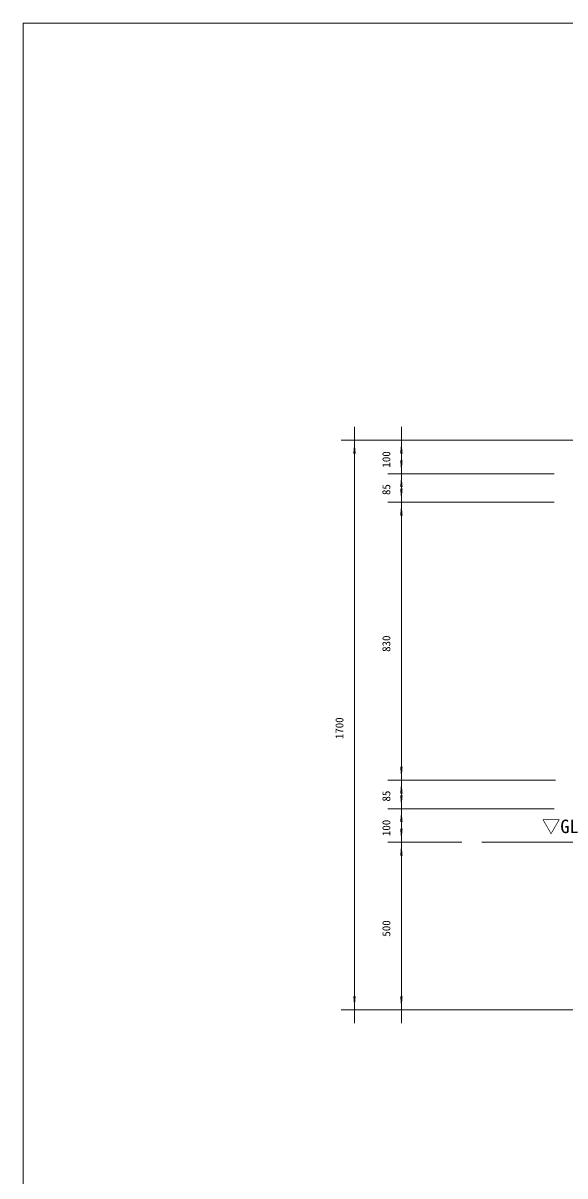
# Model space of a CAD drawing. Units: millimetres, scale not verified. Extents: x -3900 to 3900, y -2750 to 2750.
# Drawn here: x -3900 to -2283, y -691 to 2750 of the extents above; entities that cross this region are included whole.
import ezdxf
from ezdxf.enums import TextEntityAlignment as Align

# ---------------------------------------------------------------- set-up
doc = ezdxf.new("R2010")
doc.units = ezdxf.units.MM
doc.header["$LTSCALE"] = 20
doc.layers.add('0-1_IMPORTED', color=30, linetype='Continuous', lineweight=18)
doc.styles.add('ＭＳ ゴシック', font='')
doc.styles.get('ＭＳ ゴシック').set_extended_font_data('MS Gothic')

msp = doc.modelspace()

# ---------------------------------------------------------------- linework, layer by layer
at = {"layer": '0-1_IMPORTED', "color": 1}
for p, q in [((-2911, 1544.92), (-2911, 1504.92)), ((-2771, 1504.92), (-2771, 1544.92)), ((-1946, 1504.92), (-2951, 1504.92)), ((-2911, 1504.92), (-2911, -195.08)), ((-1946, 1504.92), (-2811, 1504.92)), ((-2771, 1404.92), (-2771, 1504.92)), ((-2771, 1404.92), (-2771, 1444.92)), ((-2315, 1404.92), (-2811, 1404.92)), ((-2315, 1404.92), (-2811, 1404.92)), ((-2771, 1319.92), (-2771, 1404.92)), ((-2771, 1364.92), (-2771, 1404.92)), ((-2771, 1319.92), (-2771, 1359.92)), ((-2315, 1319.92), (-2811, 1319.92)), ((-2315, 1319.92), (-2811, 1319.92)), ((-2771, 489.92), (-2771, 1319.92)), ((-2771, 1279.92), (-2771, 1319.92)), ((-2771, 489.92), (-2771, 529.92)), ((-2311, 489.92), (-2811, 489.92)), ((-2311, 489.92), (-2811, 489.92)), ((-2771, 404.92), (-2771, 489.92)), ((-2771, 449.92), (-2771, 489.92)), ((-2771, 404.92), (-2771, 444.92)), ((-2315, 404.92), (-2811, 404.92)), ((-2315, 404.92), (-2811, 404.92)), ((-2771, 304.92), (-2771, 404.92)), ((-2771, 364.92), (-2771, 404.92)), ((-2771, 304.92), (-2771, 344.92)), ((-2591, 304.92), (-2811, 304.92)), ((-2591, 304.92), (-2811, 304.92)), ((-2771, -195.08), (-2771, 304.92)), ((-2771, 264.92), (-2771, 304.92)), ((-2166, -195.08), (-2951, -195.08)), ((-2911, -195.08), (-2911, -235.08)), ((-2166, -195.08), (-2811, -195.08)), ((-2771, -235.08), (-2771, -195.08))]:
    msp.add_line(p, q, dxfattribs=at)
at = {"layer": '0-1_IMPORTED'}
msp.add_line((369.5, 304.92), (-2531, 304.92), dxfattribs=at)
msp.add_lwpolyline([(-3900, 2750), (3900, 2750), (3900, -2750), (-3900, -2750)], close=True, dxfattribs=at)
at = {"layer": '0-1_IMPORTED', "color": 1}
for points in [[(-2911, 1504.92), (-2907.5, 1464.92), (-2914.5, 1464.92)], [(-2771, 1504.92), (-2767.5, 1464.92), (-2774.5, 1464.92)], [(-2771, 1404.92), (-2774.5, 1444.92), (-2767.5, 1444.92)], [(-2771, 1404.92), (-2767.5, 1364.92), (-2774.5, 1364.92)], [(-2771, 1319.92), (-2774.5, 1359.92), (-2767.5, 1359.92)], [(-2771, 1319.92), (-2767.5, 1279.92), (-2774.5, 1279.92)], [(-2771, 489.92), (-2774.5, 529.92), (-2767.5, 529.92)], [(-2771, 489.92), (-2767.5, 449.92), (-2774.5, 449.92)], [(-2771, 404.92), (-2774.5, 444.92), (-2767.5, 444.92)], [(-2771, 404.92), (-2767.5, 364.92), (-2774.5, 364.92)], [(-2771, 304.92), (-2774.5, 344.92), (-2767.5, 344.92)], [(-2771, 304.92), (-2767.5, 264.92), (-2774.5, 264.92)], [(-2911, -195.08), (-2914.5, -155.08), (-2907.5, -155.08)], [(-2771, -195.08), (-2774.5, -155.08), (-2767.5, -155.08)]]:
    msp.add_solid(points, dxfattribs=at)

# ---------------------------------------------------------------- texts
at = {"layer": '0-1_IMPORTED', "color": 7, "style": 'ＭＳ ゴシック'}
for s, p in [('100', (-2796.93, 1423.17)), ('85', (-2796.93, 1341.26)), ('830', (-2796.93, 873.17)), ('1700', (-2936.93, 612.59)), ('85', (-2796.93, 426.26)), ('100', (-2796.93, 323.17)), ('500', (-2796.93, 23.17))]:
    msp.add_text(s, height=23.88, rotation=90, dxfattribs=at).set_placement(p, align=Align.BOTTOM_LEFT)
msp.add_text('▽GL', height=40.36, dxfattribs=at).set_placement((-2351.86, 319.91), align=Align.BOTTOM_LEFT)

doc.saveas('drawing.dxf')
